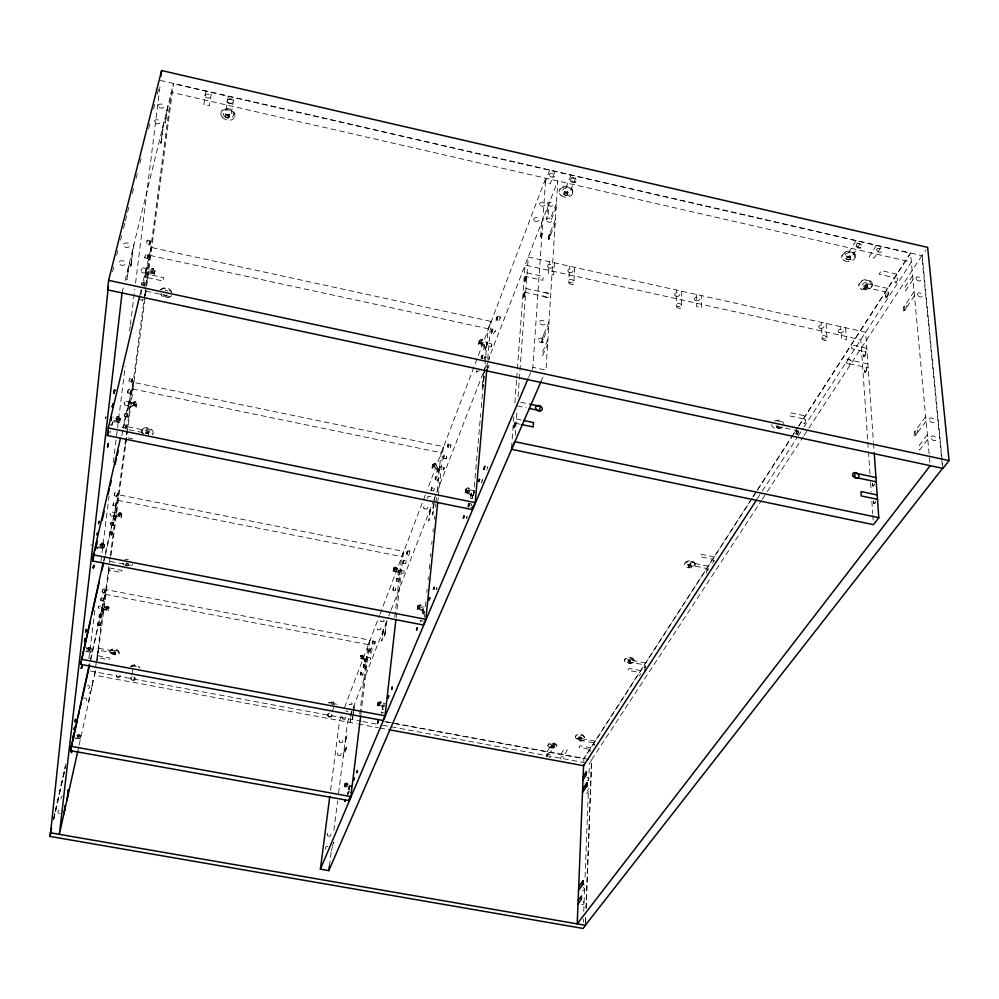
<?xml version="1.0" encoding="UTF-8"?>
<svg xmlns="http://www.w3.org/2000/svg" width="999" height="999" viewBox="0 0 999 999"><rect width="100%" height="100%" fill="white"/><g stroke="black" fill="none" stroke-linecap="round" stroke-linejoin="round"><path stroke-width="0.75" stroke-dasharray="5 3.75" d="M113.087 524.1L113.386 522.902L110.989 522.427L110.464 525.049L112.862 525.524L113.386 522.976L113.024 526.123L113.524 522.252L113.237 523.451M696.678 294.543L696.665 306.606L701.673 307.717L701.648 295.654M114.123 515.859L114.748 512.774L121.741 514.16L121.054 517.532L118.094 516.958A2.735 1.498 12.7 0 0 115.21 517.919L115.035 519.268L113.686 519.005L114.648 513.211C109.478 508.816 107.88 518.244 114.186 515.759C115.21 511.326 114.048 515.084 114.261 515.447M407.267 552.996C404.72 558.491 409.078 544.28 406.93 553.409C412.537 543.693 408.141 562.899 407.48 551.972M115.409 506.043C115.634 509.79 117.395 496.815 115.36 505.993L112.974 505.569L113.486 502.909L115.946 503.384L115.434 506.031L115.772 504.507M409.34 554.195L409.84 551.573M406.93 553.596L407.48 551.098M681.73 291.209L681.618 307.143L676.598 306.031L676.735 290.097M116.708 496.066C116.221 500.374 118.931 488.261 116.883 494.93C115.11 499.587 112.125 490.247 117.245 493.381C116.983 494.63 116.521 497.427 117.083 494.53M126.086 425.824L125.599 428.084L122.989 427.547L123.539 424.725L126.149 425.262L125.974 426.498M123.551 424.725L123.002 427.56M127.298 415.946C127.472 417.907 123.389 416.67 124.625 414.997M127.298 415.934C129.108 413.711 125.2 412.25 124.825 414.66M395.379 590.484C391.071 592.307 393.406 584.515 395.854 588.324C395.604 591.321 394.83 590.172 395.804 587.999M125.824 427.222L125.587 427.984L125.762 426.823M126.873 433.154L126.448 434.84L126.636 433.129M127.16 416.521L127.41 414.51M127.435 393.057C129.645 382.267 133.004 399.45 127.61 391.758M127.997 390.159L127.81 391.446M393.044 590.097L393.544 586.9L392.919 590.734L393.618 588.236M132.168 378.846C130.057 387.662 134.078 377.797 132.205 378.434C133.629 385.989 123.414 376.735 132.155 379.37M129.533 378.221L128.971 381.156M130.607 390.771L130.469 391.995M131.88 380.844L131.656 381.705L132.093 379.72M127.06 416.783L127.173 415.871M128.796 404.22L129.121 402.41L128.571 405.307L129.233 401.948L136.851 403.521L136.726 404.408L133.504 403.746A2.985 1.798 13.9 0 0 130.345 404.932L129.508 409.278L128.047 408.978L129.121 402.41C121.004 397.152 124.238 410.651 128.908 403.908M524.912 292.932L524.825 291.82L523.976 293.906M526.061 277.297L525.973 276.199L525.499 277.148M523.476 296.953L523.513 296.253M524.637 281.318L524.675 280.632M695.104 565.134A5.37 3.084 1.7 0 0 687.462 561.938A5.37 3.084 1.7 0 0 686.675 567.245A5.37 3.084 1.7 0 0 695.104 565.134C695.441 559.69 684.952 559.165 684.39 564.423M369.942 649.5L369.555 651.423M515.309 423.601L515.347 422.814M691.021 566.595A1.349 0.774 1.7 0 0 689.11 565.809A1.349 0.774 1.7 0 0 688.923 567.132A1.349 0.774 1.7 0 0 691.021 566.595L691.083 564.872A1.349 0.774 1.7 0 0 689.173 564.073A1.349 0.774 1.7 0 0 688.985 565.397A1.349 0.774 1.7 0 0 691.083 564.872M513.861 426.748L514.248 427.597M688.348 566.421L688.411 564.697M585.439 922.189L585.614 917.557M585.963 908.278L591.533 759.914L761.388 500.611M585.614 923.775L585.901 916.046M586.188 908.316L591.745 759.952L589.41 763.523L588.748 780.644M361.051 672.727L360.577 674.75L361.026 672.377L363.149 672.777L362.737 675.112L363.149 672.777M583.329 922.239L583.453 919.13M583.753 911.35L584.765 884.889M585.064 877.11L588.448 788.423M142.295 300.137L139.448 299.538M583.741 761.575L583.866 758.491L752.259 497.902M147.79 257.53L148.351 255.195L147.59 259.265L148.789 254.595L148.314 255.257L145.417 254.57L144.818 257.817L147.74 258.454L148.014 256.268M141.334 284.777C140.672 281.256 146.316 282.817 144.306 285.652M149.912 241.97C151.361 238.574 148.651 248.776 146.741 242.582C145.754 238.549 151.623 240.784 150.1 241.933C152.06 234.103 148.851 252.248 149.912 241.783M147.29 240.122L146.703 243.306M350.537 792.594C347.877 789.21 347.914 795.941 348.351 793.081M712.762 563.224L713.885 559.964L714.173 561.925M486.988 469.418L487.025 470.079M144.443 284.166L144.668 283.329L144.543 284.465M145.879 272.615C138.312 275.125 140.397 263.973 146.503 269.405L145.267 276.985L146.865 277.322L147.802 272.527A3.297 2.173 15.7 0 1 151.299 271.054L154.833 271.815L154.982 270.741L146.616 268.931L145.891 272.615L146.241 271.179M574.7 267.332L573.851 283.241L568.743 282.105L569.617 266.196M634.228 661.088A4.908 2.61 3.5 0 0 627.11 658.304A4.908 2.61 3.5 0 0 626.635 662.799A4.908 2.61 3.5 0 0 634.228 661.088C634.44 656.306 624.924 655.681 624.425 660.389M630.456 662.474C632.055 658.054 625.212 660.976 628.846 662.986C631.942 663.486 629.22 660.401 628.009 662.3M469.393 503.284L469.068 505.581M554.383 262.799L553.633 274.825L548.526 273.689L549.288 261.663M447.902 447.14C449.001 441.146 446.528 449.238 450.537 447.502C452.784 441.795 445.554 446.84 448.164 446.353M102.273 607.817L102.447 606.705L101.573 611.85L102.81 612.087L103.521 608.441A2.522 1.286 11.9 0 1 106.169 607.629L108.903 608.154L108.991 607.517L98.926 606.056L98.164 608.029L101.96 609.14L102.16 607.867M547.489 207.48L546.69 219.63L548.201 215.772L549 203.609M528.633 377.335L532.879 367.295L545.729 178.197L427.135 490.197M541.558 222.765L540.459 238.786L541.933 235.002M584.365 737.674C584.452 733.391 575.849 732.704 575.324 736.975M435.914 477.372C433.429 478.359 438.486 482.779 438.349 478.484C437.475 473.351 434.465 480.631 435.626 479.045M580.869 738.985C582.429 734.877 575.973 737.574 579.408 739.41C582.23 739.872 579.695 737.162 578.596 738.81M431.855 488.161C432.092 486.9 430.656 493.156 431.568 488.136C439.585 487.087 429.108 495.079 431.743 487.699M515.197 435.452L517.132 409.066M518.044 396.653L528.259 256.968L865.658 332.242L873.438 441.958M511.55 447.739L513.848 416.783M514.885 402.847L516.608 379.62M516.72 378.072L517.295 370.329M517.407 368.793L525.112 265.06L860.801 339.722L867.731 440.746M114.66 513.249L114.261 514.922M556.805 746.253C556.868 742.057 548.351 741.308 547.852 745.554M551.086 747.377C550.124 743.131 556.068 746.715 552.472 748.026C549.637 748.039 552.435 745.791 553.321 747.552M487.4 371.216L488.024 363.911M488.623 368.094L488.873 365.172M489.373 359.328L489.622 356.406M483.591 371.94L482.23 387.312L483.429 384.253M473.514 495.666L480.706 413.761M481.243 407.58L488.174 328.758L490.984 321.366L151.211 247.44L142.195 285.364M483.703 381.168L484.79 368.856M486.938 367.844L490.984 321.366M491.72 346.029L491.608 343.931L487.237 342.957L485.164 350.149L483.641 349.825L484.328 348.027A3.159 2.098 4.9 0 0 482.042 345.367L478.671 344.63L479.32 340.759L487.287 342.482L486.575 346.079L491.083 346.953L491.733 345.067M396.84 580.332L396.778 578.059L396.228 581.83L396.965 578.671L399.263 579.12L398.713 581.643L399.225 579.095M381.793 712.899L381.668 711.837L380.994 712.899M483.641 349.825L484.59 345.154A3.159 2.098 4.9 0 0 482.305 342.495L478.933 341.77M470.442 498.226L471.453 493.294A3.359 1.998 5.2 0 0 468.993 490.721L465.422 489.997L465.109 493.231L468.693 493.956A3.359 1.986 5.2 0 1 471.153 496.515L470.442 498.226L472.065 498.551L474.275 490.771L465.809 489.048L465.422 489.997M484.403 347.764L484.665 344.892M471.228 496.266L471.528 493.031M485.164 350.149L487.287 342.482M472.065 498.551L474.275 490.771M486.875 344.992L486.963 344.031M473.838 493.494L473.938 492.42M480.981 343.069L481.068 342.108M467.569 491.595L467.669 490.521M481.905 340.647L481.993 339.697M468.519 489.31L468.618 488.224M572.827 192.395C573.438 184.515 559.253 183.866 559.115 191.771M478.671 344.63L479.32 340.759M465.109 493.231L465.809 489.048M567.494 194.068L567.682 192.158M372.977 641.808L372.989 640.596L372.127 644.055L372.964 641.208L375.174 641.658L374.737 644.018L372.502 643.643L372.964 641.208L372.877 642.407M564.073 193.918L564.248 192.008M363.948 665.334L363.586 666.982M347.802 794.292L348.339 792.407M437.912 500.586L438.224 497.502M438.386 495.966L443.394 446.615L133.416 382.355L122.889 427.747M100.3 623.089C94.568 620.891 99.263 629.495 100.225 623.726M99.151 614.585C100.35 625.561 103.159 606.83 98.664 616.97M103.272 599.924L102.922 601.398L103.746 597.727L103.047 600.786L100.787 600.362L100.999 599.075M347.802 794.28L348.264 792.207M348.301 792.894L348.451 792.207M434.228 503.296L432.33 514.61L433.841 499.95L436.288 493.681M434.378 501.823L434.827 497.427M424.238 617.257L424.55 614.148M425.349 606.393L425.824 601.735M426.773 592.432L427.097 589.323M428.047 580.007L428.371 576.91M429.158 569.143L429.632 564.485M430.432 556.73L430.744 553.621M431.705 544.318L432.018 541.208M432.967 531.905L433.291 528.796M434.24 519.48L434.553 516.383M435.514 507.067L435.826 503.971M435.989 502.41L436.463 497.752M437.1 491.545L441.071 452.747L443.394 446.615M432.417 465.234L432.729 464.398L440.01 465.896L438.186 472.627L436.788 472.34L437.649 468.106A2.872 1.736 6 0 0 435.489 465.871L432.417 465.234L432.117 467.982L435.202 468.618A2.885 1.736 6 0 1 437.362 470.854L436.788 472.34M444.093 468.219L443.993 469.13L444.168 468.344M102.385 589.435C102.897 601.086 107.18 581.331 101.898 591.833M100.087 623.788L99.825 625.511L100.025 624.25M429.957 509.952L428.808 520.991L430.919 507.467M437.425 470.629L437.712 467.882M422.852 612.1L423.164 609.04M438.186 472.627L440.01 465.896M423.676 613.998L423.988 610.938L422.515 610.651L422.202 613.711L423.676 613.998L424.725 611.513M439.622 468.231L439.722 467.32M111.726 534.727C113.386 526.148 104.883 537.912 111.925 533.853M101.161 616.208L101.573 614.373L100.762 617.994L101.224 615.908M110.989 522.502L110.489 525.037M103.047 600.736L103.097 600.374M97.477 654.382L97.378 655.094L97.59 653.696M100.812 600.324C99.713 597.814 104.42 596.853 103.334 599.6M104.321 591.72C103.297 596.84 106.269 586.013 104.433 590.659M113.499 502.984L112.987 505.556M114.785 492.982L114.273 495.566M98.189 651.198L97.802 653.408M434.215 466.583L434.315 465.659M419.43 608.091L419.543 607.067M434.99 464.572L435.077 463.661M420.217 606.218L420.329 605.194M515.322 423.326L515.122 424.925M99.813 625.449L99.962 624.587M100.986 617.057L101.149 615.646M113.024 524.45L112.862 525.524L113.162 524.325M422.202 613.711L422.789 612.312A3.047 1.636 6.1 0 0 420.479 610.177L417.22 609.552L417.869 605.706L424.288 606.955M432.117 467.982L432.729 464.398M417.22 609.552L417.869 605.706M524.65 280.869L524.725 280.07M523.501 296.503L523.576 295.679M525.998 277.859L526.073 277.048M524.85 293.506L524.925 292.695M513.836 427.023L513.923 426.123M102.223 607.554C101.486 612.012 102.785 604.37 102.235 607.979M103.322 599.175L103.534 598.314L103.059 600.411M104.246 591.458L104.495 590.372M115.884 503.871L115.834 504.158M117.195 493.893L117.145 494.168M404.333 571.291C394.006 566.508 403.496 576.698 404.12 572.127M111.988 532.991L112.375 531.818L111.501 535.689L112.15 532.43L111.726 534.09M105.682 418.181L105.769 417.345M128.559 405.182L129.121 402.41M147.815 257.667L147.74 258.454M149.7 243.207L149.625 244.018L149.937 242.757M394.78 616.907L401.623 556.593L403.584 551.411L118.594 494.767L104.87 555.119M396.066 618.094L403.584 551.411M144.805 295.442L144.867 294.955M145.667 291.77L145.692 291.134L145.454 291.933M393.494 568.543L393.756 567.844L400.462 569.168L398.863 575.149L397.577 574.887L398.364 571.016A2.647 1.461 6.7 0 0 396.328 569.105L393.494 568.543L393.181 571.178L396.016 571.728A2.647 1.461 6.7 0 1 398.064 573.638L397.577 574.887M386.213 622.514L384.615 636.338C385.139 638.848 386.501 625.636 384.54 636.463L387.013 620.466M379.57 704.57L379.682 703.596M395.741 568.219L395.841 567.345M380.232 703.009L380.344 702.035M382.217 709.402L383.054 705.344A2.772 1.361 6.6 0 0 380.881 703.546L377.897 702.984L377.56 705.881L380.544 706.443A2.785 1.361 6.6 0 1 382.717 708.241L382.217 709.402L383.579 709.652M398.102 573.451L398.414 570.829M382.767 708.066L383.092 705.169M398.863 575.149L400.462 569.168M482.33 356.718C482.629 354.195 481.793 359.902 482.18 357.53M128.471 266.758L126.935 279.77L129.57 262.262M110.202 424.812L111.913 425.149L112.125 423.301M347.427 794.105L348.426 791.558L348.251 793.206M383.067 630.631L381.843 641.046L383.853 628.621M393.181 571.178L393.756 567.844M377.56 705.881L378.171 702.334L385.227 703.646M395.104 569.905L395.204 569.03M467.033 516.795L466.733 518.406M132.855 248.901L130.794 266.109L133.941 244.48M476.298 370.779L476.623 372.327L477.135 370.916L476.86 371.541L479.495 372.14L479.508 371.253M481.081 358.591L482.505 355.082L482.255 357.118M77.422 736.625C76.711 733.428 81.668 734.29 80.032 737.1A1.336 1.174 2.2 0 1 77.847 737.737A1.336 1.174 2.2 0 1 78.297 735.751A1.336 1.174 2.2 0 1 80.032 737.1M88.087 649.6C87.225 645.978 92.82 647.015 90.921 650.137A1.449 1.236 4.9 0 1 88.561 650.774A1.449 1.236 4.9 0 1 89.036 648.688A1.449 1.236 4.9 0 1 90.921 650.137M100.837 545.529C99.8 541.408 106.169 542.569 103.946 546.141A1.586 1.311 7 0 1 101.361 546.79A1.586 1.311 7 0 1 101.873 544.58A1.586 1.311 7 0 1 103.946 546.141M116.309 419.28C114.997 414.46 122.402 415.884 119.743 419.992A1.748 1.386 8.9 0 1 116.895 420.629A1.748 1.386 8.9 0 1 117.445 418.294A1.748 1.386 8.9 0 1 119.743 419.992M360.839 714.497L369.88 640.159L106.081 589.622L90.41 659.615M74.925 738.686A2.647 1.186 11 0 1 77.048 738.598L79.995 738.523L75.912 737.786M86.239 651.673A2.885 1.399 11.7 0 1 87.675 651.748L90.797 652.335L90.884 651.635L86.451 650.811M359.702 714.098L368.194 644.58L369.88 640.159M370.317 659.165L370.292 657.679L366.92 657.017L365.559 661.975L364.36 661.75L365.085 658.166A2.448 1.249 7 0 0 363.161 656.518L360.527 656.018L366.97 656.605L366.471 659.402L369.855 660.027L370.542 658.591M370.354 659.34L370.454 658.503M88.874 658.678L95.217 607.654M100.974 561.288L109.053 496.353M113.274 462.35L125.187 366.496M129.608 330.944L130.195 326.311M130.382 324.762L134.803 289.198M135.564 283.017L160.364 83.604M76.523 735.039L80.594 735.764L77.66 735.838A2.647 1.186 11.1 0 0 76.036 735.801M97.39 548.389A3.159 1.686 12.6 0 1 100.387 547.902L103.809 548.576L104.608 544.667L99.226 543.618M85.639 647.627L91.533 648.726L91.446 649.437L88.324 648.851A2.885 1.399 11.7 0 0 86.276 648.888M113.661 421.94A3.509 2.06 14 0 1 115.809 421.94L119.58 422.714L120.467 418.444L113.024 416.933M103.809 548.576L104.608 544.667M119.58 422.714L120.467 418.444M351.373 712.212L350.125 722.14L351.86 711.9M352.972 714.048L352.435 718.431L353.658 712.299M353.159 712.574L354.071 705.257M353.833 710.838L354.745 703.496M361.988 657.367L362.088 656.53M346.116 785.551L346.228 784.627M362.537 655.931L362.637 655.094M346.665 784.227L346.79 783.303M348.651 789.772L349.413 786.051A2.56 1.149 6.9 0 0 347.365 784.49L344.605 784.003L344.268 786.737L347.028 787.237A2.56 1.149 6.9 0 1 349.063 788.785L348.651 789.772L349.9 789.997M364.81 660.514L365.122 658.016M349.101 788.636L349.45 785.901M365.559 661.975L366.97 656.605M124.226 403.271L124.313 402.56M329.395 865.983L331.543 848.963M333.878 830.381L337.587 800.973M338.574 793.231L347.552 722.04L352.635 708.953M364.36 661.75L364.772 660.676A2.448 1.249 7 0 0 362.849 659.028L360.214 658.528L360.764 655.419M344.268 786.737L344.842 783.441L350.05 784.39M448.389 445.279C448.064 439.048 446.228 454.62 448.588 444.505M431.818 488.499L431.83 486.913L430.794 490.796M436.051 477.235L435.789 478.321M88.624 702.072L90.347 691.108L89.336 698.863M163.212 125.25L160.926 142.907L164.186 121.291M91.458 689.273L92.895 680.456L92.158 686.088M101.573 611.85L102.535 606.281M114.348 514.847L114.323 515.172M167.083 109.503L165.322 122.952L168.044 105.594M113.686 519.005L114.748 512.774M129.233 401.948L128.671 406.243L130.132 406.543L130.345 404.932M145.267 276.985L146.616 268.931M102.81 612.087L102.959 610.951A2.522 1.286 11.9 0 1 105.619 610.139L108.354 610.664L108.991 607.517M103.521 608.441L103.372 609.59L102.135 609.353M129.508 409.278L129.72 407.679A2.997 1.786 13.9 0 1 132.879 406.493L136.101 407.155L136.851 403.521M121.641 514.91L118.681 514.323A2.735 1.511 12.7 0 0 115.797 515.297L115.622 516.645L114.286 516.383M330.582 790.221L339.573 720.566L341.783 714.735M110.027 557.704L94.568 675.212L356.693 723.726M110.24 556.156L126.723 430.906M126.923 429.37L145.654 287.113M145.866 285.564L171.304 92.295L911.338 262.063L804.07 426.898M146.865 277.322L147.864 272.252M90.859 659.602L106.081 589.622M105.444 554.994L118.594 494.767M123.464 428.196L133.416 382.355M142.982 285.689L150.162 255.419L151.211 247.44M97.153 660.401L109.665 565.884M111.051 555.257L145.255 296.828M145.404 295.504L146.478 287.55M146.641 286.226L173.476 83.441L124.263 283.878M105.981 608.241C105.207 605.007 110.202 605.956 108.466 608.728A1.261 1.074 6.5 0 1 106.394 609.278A1.261 1.074 6.5 0 1 106.806 607.467A1.261 1.074 6.5 0 1 108.466 608.728M118.481 514.885C117.582 511.276 123.164 512.3 121.179 515.422A1.374 1.124 8.2 0 1 118.943 515.971A1.374 1.124 8.2 0 1 119.368 514.073A1.374 1.124 8.2 0 1 121.179 515.422M133.317 404.22C132.205 400.062 138.561 401.336 136.239 404.832A1.498 1.174 9.6 0 1 133.816 405.369A1.498 1.174 9.6 0 1 134.278 403.384A1.498 1.174 9.6 0 1 136.239 404.832M151.111 271.403C149.738 266.508 157.105 268.069 154.321 272.103A1.648 1.224 11 0 1 151.673 272.602A1.648 1.224 11 0 1 152.16 270.542A1.648 1.224 11 0 1 154.321 272.103M108.354 610.664L108.429 610.027L101.973 608.791M121.054 517.532L121.741 514.16M136.101 407.155L136.226 406.256L128.596 404.695M147.128 275.387A3.297 2.173 15.7 0 1 150.624 273.913L154.171 274.675L154.321 273.601L145.941 271.79M366.533 659.315L366.933 657.042M360.989 673.251C361.451 668.393 359.228 677.584 360.739 674.4M361.139 672.677L360.939 673.563M639.485 675.786L640.621 673.651M645.616 667.17L645.441 668.169M142.245 299.862L142.27 300.936L142.957 299.538M130.145 393.019C130.12 399.001 132.28 382.829 130.032 393.444M127.123 416.221C126.973 420.829 128.971 409.665 127.385 414.797M125.649 427.535C125.662 432.267 127.185 420.816 126.136 425.249M145.592 292.257L145.804 290.509L145.33 292.47M126.461 434.278L126.611 433.429M104.445 591.121L104.633 590.022M147.527 431.768L147.477 432.317M205.869 91.134L203.821 104.545L209.403 105.819L211.488 92.432M110.315 431.006L109.94 433.029M513.911 426.398L514.035 425.424M515.259 423.951L514.972 425.649M497.377 317.682C495.217 313.798 498.538 326.985 500.299 317.307C495.541 313.062 496.853 323.863 497.427 316.433M487.724 468.231L487.787 466.758L487.187 468.169M524.712 280.307L524.837 279.42M525.886 278.509L526.011 277.61M523.563 295.929L523.676 295.03M524.737 294.156L524.862 293.256M149.575 243.644L149.763 242.832M144.018 286.201L144.206 285.377M144.78 295.292L144.967 294.368M145.492 292.844L145.679 291.933M466.296 518.269L467.033 516.258M482.367 480.931L482.367 479.458L482.067 480.069M125.537 427.959L125.699 427.185M100.824 617.419L100.961 616.745M131.806 674.762L132.58 670.142M228.334 96.316L225.324 114.398L230.869 115.672L233.941 97.602M436.251 589.585L436.838 587.599L436.713 589.447M105.582 418.244L106.081 416.421M99.9 624.875C99.563 629.095 101.523 619.805 100.15 623.676M98.002 652.335L98.289 650.486L98.052 651.473M227.76 115.285L227.947 114.236M396.865 579.845C397.115 576.848 395.629 584.39 396.928 578.646M91.171 544.455L91.184 545.566M369.83 650.361C370.242 644.567 368.007 656.193 369.892 650.361M373.027 641.932L372.639 643.706M352.597 716.907L352.41 719.243L353.084 717.032M363.998 665.471L363.823 666.408M149.675 243.057L149.838 242.407M144.118 285.639L144.281 284.965M144.905 294.555L145.205 292.944M145.379 293.481L145.567 292.657M130.12 392.944L130.27 392.307M115.434 505.556L115.622 504.532M113.299 523.651L112.974 524.562M104.158 591.92L104.433 590.496M97.527 653.933L97.677 653.259M141.521 284.653L141.796 282.705M147.952 256.855L148.339 255.195L148.114 256.056M144.343 284.403L144.231 286.001M145.267 294.255L145.417 293.456M130.22 392.382L130.444 391.258M101.086 599.175L101.286 597.889M103.134 599.962L103.322 599M99.9 624.725L100.162 624.013M97.64 653.371L97.877 652.172M96.928 660.252L97.215 658.403L96.828 660.726M146.141 270.841L146.478 269.418M435.789 478.796C436.401 471.316 433.616 484.777 435.714 478.683M109.465 533.166L109.765 532.03M109.54 533.366L109.266 534.552M482.405 356.98L482.13 358.179M484.428 358.254L485.052 356.443L484.515 359.378M492.257 331.556C492.47 321.591 489.61 342.345 492.345 329.895C491.158 341.521 498.026 324.088 494.38 333.566M471.391 505.906L471.79 504.42M481.843 480.856L481.68 482.754L482.055 482.155M524.812 279.658L524.975 278.733M525.749 279.196L525.911 278.259M523.663 295.279L523.826 294.343M524.6 294.855L524.762 293.918M144.743 285.914L144.93 282.567L144.443 284.178M145.205 293.082L145.355 292.183M145.255 294.131L144.955 295.679M514.023 425.699L514.185 424.7M148.027 256.456L148.314 255.257M102.148 608.441L102.26 607.404M593.955 745.479L594.405 743.93M97.865 652.297L97.989 651.623M97.677 653.958L97.802 653.284M115.709 504.245L115.921 503.396M111.788 534.465L112.125 532.442M78.796 735.901L79.008 734.977M78.621 737.324L78.834 736.4M107.13 608.903L107.318 608.066M107.33 607.367L107.517 606.53M79.92 739.11L80.594 735.764M77.772 751.136L78.771 746.603M79.108 745.092L96.129 668.131M145.13 294.742L144.83 296.204M98.227 607.604L98.414 606.768M89.398 650.349L89.61 649.375M89.598 648.663L89.823 647.702M119.98 513.786L120.167 512.912M119.73 515.596L119.93 514.722M90.797 652.335L91.533 648.726M53.734 817.644L54.745 813.111M55.082 811.588L66.296 761.675M53.634 819.205L65.509 766.245M53.709 819.667L65.659 766.37M115.035 519.268L115.797 515.297M150 241.558L150.237 240.722M102.522 544.318L102.76 543.294M134.965 402.834L135.165 401.923M102.273 546.341L102.51 545.317M134.678 404.982L134.877 404.071M110.09 514.148L110.29 513.274M103.496 561.151L104.533 556.63M104.058 561.063L105.095 556.505M97.078 548.988L97.552 546.94M97.964 651.86L98.102 651.148M97.577 654.432L97.715 653.733M121.716 435.739L123.114 429.707M118.207 417.694L118.456 416.608M152.959 269.618L153.184 268.669M117.907 420.179L118.157 419.105M152.61 272.228L152.835 271.266M124.163 403.371L124.376 402.46M154.171 274.675L154.982 270.741M111.913 425.149L112.675 421.928M372.814 642.732L372.615 643.468M140.822 294.767L142.62 287.2M105.594 418.306L105.857 417.22M140.035 294.468L141.833 286.875M126.786 433.441L126.598 434.14M431.68 489.21L430.844 490.884M497.29 318.119C494.03 326.636 498.576 308.192 497.252 318.781M122.053 292.919L123.901 285.377M119.143 653.284C119.83 648.925 110.964 646.952 109.878 651.336M483.279 385.389L482.217 388.087L483.291 382.317M468.656 506.493C470.829 499.063 464.885 508.628 471.378 507.38M115.272 654.133C117.457 649.65 110.19 652.809 114.036 654.47C116.683 654.882 113.923 652.16 112.962 653.646M524.962 278.983L525.149 278.059M468.918 506.193L469.143 503.558L471.978 504.133M525.586 279.87L525.761 278.946M523.801 294.593L524.363 292.507M524.612 294.605L524.238 296.166M112.562 271.84L114.073 265.809M116.733 255.269L117.87 250.749M120.529 240.197L121.666 235.677M123.564 228.147L125.075 222.115M125.462 220.617L128.871 207.055M132.293 193.494L133.804 187.475M136.089 178.434L137.6 172.402M139.872 163.361L141.396 157.343M148.601 128.709L150.125 122.69M153.534 109.128L155.057 103.109M157.33 94.068L158.853 88.037M125.986 564.435L126.411 562.787M514.173 424.975L514.36 424.001M514.997 425.374L514.61 426.985M153.034 433.354C154.121 427.747 143.169 425.062 141.908 430.844M234.753 116.471C236.651 108.716 222.415 104.858 220.941 113.049M229.096 117.07L229.583 115.185M148.426 434.165L148.863 432.417M225.637 116.221L226.124 114.336M145.642 433.529L146.079 431.793M360.701 674.824L360.801 674.15M363.624 667.207L363.723 666.533M369.692 650.973L369.593 651.648M396.64 580.794L396.715 580.506M360.914 656.455C360.864 660.052 365.584 656.206 362.949 654.732C358.316 655.806 363.074 655.419 363.161 657.442M439.647 468.643L439.935 466.371L439.373 469.18L443.494 469.955L444.23 467.569L439.96 466.358L439.385 469.193L432.442 467.145M431.593 489.56L431.281 490.372M589.922 751.585L590.671 750.436M594.168 745.029L594.417 744.255M381.368 713.174L381.63 712.524L384.066 712.974M492.057 331.905C490.921 335.789 491.708 325.262 495.129 330.507M525.124 278.296L525.324 277.435M525.399 280.494L525.599 279.633M524.45 295.292L523.876 297.078M707.005 570.841L708.179 569.405M468.756 506.73L468.868 505.844M514.348 424.275L514.56 423.364M514.822 426.086L514.41 427.51M98.102 622.727L97.615 625.087M553.446 745.991L551.211 745.816M580.981 737.412L578.708 737.237M497.09 318.881L496.715 319.605M525.312 277.672L525.511 276.898M525.212 281.031L525.412 280.257M630.544 660.826L629.258 661.388L628.096 660.651M420.954 620.766L420.492 621.428L420.167 620.541M468.494 503.359L467.819 506.993M468.593 507.167L468.768 506.206M332.068 711.937L333.691 707.554M514.535 423.638L514.935 422.477M479.57 341.958C479.295 337.063 486.038 339.91 482.48 343.219A1.586 1.186 21.2 0 1 479.87 343.206A1.586 1.186 21.2 0 1 480.731 341.346A1.586 1.186 21.2 0 1 482.48 343.219M432.942 465.546C432.754 461.401 438.648 463.723 435.589 466.695A1.436 1.136 21.1 0 1 433.191 466.733A1.436 1.136 21.1 0 1 434.016 464.947A1.436 1.136 21.1 0 1 435.589 466.695M393.931 568.943C393.831 565.259 398.976 567.444 396.366 569.992A1.324 1.086 20.9 0 1 394.155 570.054A1.324 1.086 20.9 0 1 394.942 568.344A1.324 1.086 20.9 0 1 396.366 569.992M360.214 658.528L366.67 659.115M344.555 707.442L379.47 615.584M380.032 614.123L426.573 491.658M549.662 170.242L544.93 182.68L550.224 183.891L555.007 171.466M486.763 344.917L487.075 344.118M439.548 468.106L439.81 467.445M353.196 707.492L388.236 617.307M388.811 615.859L390.497 611.5M391.071 610.039L433.454 500.949M436.85 492.22L557.792 180.956L545.991 370.117L532.879 367.295M124.463 416.258L124.987 413.399M491.533 345.941L491.845 345.142M345.254 740.247L347.315 734.989L344.855 743.443M556.381 203.559L551.535 215.896L551.286 219.855L556.143 207.53M571.003 175.15L564.36 191.933L569.63 193.144L576.323 176.373M565.771 192.57L566.158 191.596M343.631 753.059C346.715 743.905 347.365 744.305 345.691 750.324C346.253 740.771 347.14 749.5 343.231 756.28M555.382 219.555L548.963 235.727L548.701 239.748L555.132 223.589M130.644 666.808C132.293 663.361 138.449 664.735 139.748 667.894M466.071 490.397C465.959 485.489 472.727 488.449 469.155 491.72A1.686 1.336 22.6 0 1 466.383 491.783A1.686 1.336 22.6 0 1 467.307 489.672A1.686 1.336 22.6 0 1 469.155 491.72M377.897 702.984L378.171 702.334M418.094 606.98C418.032 602.859 423.951 605.232 420.891 608.191A1.523 1.261 22.7 0 1 418.344 608.291A1.523 1.261 22.7 0 1 419.23 606.281A1.523 1.261 22.7 0 1 420.891 608.191M378.359 703.533C378.384 699.874 383.504 702.097 380.906 704.645A1.386 1.199 22.8 0 1 378.571 704.757A1.386 1.199 22.8 0 1 379.408 702.846A1.386 1.199 22.8 0 1 380.906 704.645M344.992 784.577C345.055 781.393 349.65 783.253 347.352 785.601A1.286 1.149 22.9 0 1 345.192 785.738A1.286 1.149 22.9 0 1 345.979 783.928A1.286 1.149 22.9 0 1 347.352 785.601M422.515 610.651L423.101 609.253A3.034 1.636 6.1 0 0 420.804 607.117L417.545 606.493M549 321.865L542.37 337.625L542.082 342.008L548.726 326.273M473.726 493.344L474.05 492.582M384.79 704.682L383.916 706.768L382.555 706.505M332.28 846.016L333.828 842.369L331.331 850.673M547.889 339.598L542.819 351.498L542.532 355.956L547.614 344.068M115.609 652.697L113.349 652.072M541.021 381.556L544.742 372.977M525.224 280.781L524.75 281.718L524.662 281.069M446.703 456.006L446.078 458.828L446.703 456.006L444.155 455.469L443.531 458.304L444.105 455.469M438.386 477.597L437.762 480.369M369.867 649.213C370.941 661.987 374.138 639.547 369.455 651.585M524.075 296.441L523.601 297.365L523.501 296.703M372.914 641.258L372.502 643.643M375.149 641.62L374.687 644.068M360.676 674.587L361.026 672.377M514.735 423.126L515.284 422.739M514.435 427.235L514.06 428.072L513.848 427.26M439.448 469.143L440.01 466.471M145.417 254.57L144.818 257.817M400.362 569.63L399.937 572.177M547.102 751.86L551.273 744.942L554.72 745.591L550.524 752.497M855.956 240.722L846.453 256.443L851.498 257.605L861.051 241.883M848.401 257.193L848.963 256.281M560.801 754.395L563.936 749.35L567.37 749.987L564.223 755.032M876.323 245.404L869.155 256.943L874.2 258.092L881.393 246.566M865.346 285.639L865.908 284.752M487.2 342.982L486.525 345.991M482.33 355.856C481.019 361.238 481.343 353.271 485.052 356.443M753.109 496.59L797.951 427.185M798.8 425.874L910.501 253.022L930.219 465.659M752.272 498.114L583.866 758.678L392.145 723.089M753.109 496.815L756.505 491.57M757.342 490.259L792.894 435.264M793.73 433.966L797.964 427.41M798.813 426.098L910.526 253.271L173.426 83.679M757.242 498.851L761.5 492.307M762.349 490.996L797.264 437.362M798.114 436.051L803.221 428.209M762.249 499.3L766.508 492.794M767.369 491.483L803.221 436.763M804.07 435.452L921.852 255.644L942.606 468.306M942.956 468.381L922.177 255.707L926.073 249.762M912.599 275.624L905.106 287.013L905.456 290.984L912.961 279.608M914.073 291.621L904.132 306.543L904.482 310.564L914.447 295.654M328.534 702.846L333.391 701.872L337 704.445M450.974 444.93L450.337 447.777M925.673 416.683L915.084 431.044L915.471 435.489L926.098 421.166M435.839 477.085L435.264 479.857M927.347 434.69L919.23 445.517L919.629 450.037L927.771 439.223M434.328 488.124L433.766 490.884M403.908 560.427L403.384 563.011L405.756 563.498L406.181 562.112L406.281 560.914L403.908 560.427L403.072 563.573L403.833 559.777L403.421 563.036M469.08 503.546L468.419 506.78M406.281 560.914L405.756 563.498M398.751 581.668L396.441 581.218M160.34 289.972C163.386 286.026 170.617 288.024 172.078 292.52M363.948 664.747C364.548 676.648 368.419 656.281 363.499 667.132M372.078 649.575L371.628 651.997M420.741 620.716L423.376 621.228M366.109 665.197L365.634 667.544M362.699 675.149L360.577 674.75M444.031 454.77L443.381 459.003L444.318 454.77M500.237 317.045L499.525 320.229M774.287 421.016C777.372 419.505 782.479 419.867 783.803 423.551M492.307 329.82L491.558 332.879M124.838 559.502L128.309 559.452M78.209 736.775L79.246 736.962M345.666 785.002L346.678 785.177M344.493 786.188L350.237 787.262M386.438 721.827L588.686 759.377M384.478 721.665L390.609 722.801M90.235 671.003L361.263 721.241M362.787 721.515L376.573 724.075M382.692 725.212L586.338 762.961M358.229 724.013L378.159 727.709M379.695 727.984L387.362 729.407M98.751 648.276L114.623 651.248L114.348 653.121L98.501 650.162M595.167 741.183L580.407 738.423L579.37 740.084L594.093 742.844M89.148 648.076L90.285 648.289M379.745 702.422L380.831 702.622M88.936 649.762L90.072 649.974M379.083 703.983L380.169 704.183M377.834 705.232L384.89 706.555M97.765 655.756L109.353 657.916L109.091 659.765L97.515 657.604M590.909 747.764L580.132 745.754L579.095 747.389L589.86 749.4M331.206 703.958L334.777 704.632M106.93 606.855L107.929 607.042M362.113 655.419L363.062 655.594M106.731 608.391L107.717 608.578M361.563 656.855L362.512 657.042M364.672 659.24L365.859 659.465M105.457 594.343L368.194 644.58M98.514 546.678L103.908 547.727M417.545 608.766L425.249 610.264M645.716 662.974L629.857 659.902L628.633 661.837L644.467 664.897M110.24 561.413L127.36 564.722M109.378 567.956L121.903 570.379L121.591 572.539L109.091 570.117M640.771 670.641L629.183 668.393L627.971 670.304L639.535 672.539M102.023 543.681L103.272 543.931M419.68 605.594L420.866 605.819M104.508 545.504L101.086 544.842A3.159 1.686 12.7 0 0 98.551 545.017M101.773 545.716L103.022 545.953M418.893 607.467L420.079 607.704M395.279 567.669L396.316 567.882M119.53 513.249L120.617 513.461M119.293 515.047L120.367 515.259M394.63 569.368L395.666 569.567M114.148 515.409L121.154 516.783M393.444 570.466L400.162 571.79M397.877 572.277L399.163 572.527M117.857 500.312L401.623 556.593M128.009 437.874L133.566 439.011M714.248 556.955L701.485 554.358L700.012 556.693L712.737 559.278M708.266 566.196L691.046 562.724L689.56 565.072L706.78 568.493M117.645 417.008L119.018 417.295M467.919 488.636L469.23 488.898M120.342 419.48L116.571 418.706A3.496 2.073 14 0 0 113.749 418.968M117.345 419.505L118.719 419.78M466.97 490.921L468.269 491.196M113.749 420.454L119.718 421.678M465.509 492.282L473.988 494.006M470.729 494.992L472.352 495.329M128.047 426.773L147.115 430.656L146.716 433.366L127.685 429.495M132.555 388.948L441.071 452.747M443.531 458.304L446.078 458.828M134.478 402.26L135.652 402.497M434.465 463.998L435.589 464.235M134.191 404.408L135.365 404.645M433.703 466.009L434.827 466.233M437.075 469.605L438.474 469.892M516.083 423.376L520.354 424.275M551.898 745.816L552.759 745.991M520.654 402.21L528.121 403.796M517.357 405.906L526.323 407.804M516.408 418.981L522.09 420.179M579.408 737.237L580.282 737.412M114.048 652.21L114.972 652.409M145.941 274.126L147.54 274.475M483.903 346.953L485.427 347.29M147.765 277.71L163.361 281.069L163.848 277.685L148.214 274.313M803.483 418.868L789.335 415.821L791.183 412.899L805.369 415.959M145.979 291.146L167.008 295.654M776.922 426.323L796.028 430.419M150.162 255.419L488.174 328.758M152.422 269.006L153.709 269.28M481.331 340.035L482.567 340.309M152.073 271.616L153.359 271.89M480.407 342.457L481.643 342.719M479.045 343.631L487.025 345.354M628.858 660.639L629.782 660.839M525.949 288.486L547.277 293.194L547.027 297.128L525.661 292.42M867.906 363.936L847.614 359.465L847.864 363.424L868.193 367.907M527.097 272.864L543.144 276.423L542.894 280.307L526.81 276.748M866.795 348.239L851.535 344.842L851.785 348.751L867.07 352.135M146.915 431.98L148.027 432.23M689.235 564.672L690.247 564.897M887.799 288.424L866.757 283.654L864.535 287.175L885.526 291.933M896.99 274.201L881.38 270.642L879.108 274.238L894.679 277.784M160.389 80.42L922.177 255.707M865.009 285.04L866.245 285.352M848.051 256.581L849.312 256.893M565.309 191.92L566.62 192.245M227.16 114.585L228.546 114.922M645.579 666.008L644.43 668.169A2.435 0.649 -79.2 0 1 644.967 665.771A2.435 0.649 -79.2 0 1 645.716 665.596M515.309 422.465L515.322 423.089M873.551 443.506L874.2 452.772M867.831 442.295L868.368 450.062M868.468 451.623L870.067 474.925M870.604 482.704L871.24 492.02M871.877 501.348L872.739 513.786M872.839 515.334L873.163 520.004M845.641 327.784L846.39 339.872L841.508 338.786L840.771 326.698M826.161 323.439L827.022 339.41L822.115 338.324L821.278 322.34M872.389 284.315C871.528 277.023 857.979 278.771 858.878 286.076M867.319 284.977L867.394 286.888M863.935 285.414L864.01 287.325M855.544 255.806C854.657 248.326 840.833 250.175 841.832 257.667M850.399 256.506L850.461 258.429M846.965 256.968L847.027 258.891M875.449 502.085A2.76 1.011 -76.5 0 1 873.888 503.546A2.76 1.011 -76.5 0 1 873.788 500.511M874.225 484.59A2.747 0.999 -76.3 0 1 872.676 486.076A2.747 0.999 -76.3 0 1 872.577 483.079M798.213 430.819A2.997 0.949 -76.4 0 1 797.776 434.253M795.978 434.278A2.997 0.949 -76.4 0 1 797.027 430.831M706.88 570.741A2.66 0.762 -78.2 0 1 708.428 569.33M706.643 573.214A2.66 0.762 -78.2 0 1 706.73 571.416M587 777.272A1.798 1.523 34.5 0 1 588.498 779.757A1.798 1.523 34.5 0 1 585.676 779.757M586.95 790.122A1.811 1.536 35.1 0 1 588.011 792.482A1.811 1.536 35.1 0 1 585.526 792.806M583.066 901.51A1.898 1.636 40.5 0 1 583.491 904.145A1.898 1.636 40.5 0 1 580.794 903.845M583.166 887.537A1.886 1.623 39.8 0 1 584.265 890.047A1.886 1.623 39.8 0 1 581.693 890.434M130.082 564.672A3.846 2.073 12 0 1 125.25 565.222M123.639 564.373A3.846 2.073 12 0 1 122.79 563.261M169.793 296.141A4.745 3.134 15 0 1 164.96 296.678A4.745 3.134 15 0 1 161.413 293.569M165.247 290.459A4.745 3.134 15 0 1 167.657 290.971M797.726 430.819A2.398 0.762 -76.4 0 1 798.039 432.242A2.398 0.762 -76.4 0 1 797.427 434.565M796.191 434.577A2.398 0.762 -76.4 0 1 797.514 430.831M781.755 427.26A4.558 2.835 -3.5 0 1 774.45 425.699M143.381 433.554A4.283 2.56 13.3 0 1 142.82 429.495A4.283 2.56 13.3 0 1 149.251 430.794A4.283 2.56 13.3 0 1 147.565 434.415M561.076 759.115A1.798 1.511 32.8 0 1 561.301 756.83A1.798 1.511 32.8 0 1 563.786 757.604A1.798 1.511 32.8 0 1 563.136 759.752M547.352 756.58A1.798 1.511 32.2 0 1 547.589 754.295A1.798 1.511 32.2 0 1 550.074 755.057A1.798 1.511 32.2 0 1 549.413 757.205M330.881 703.134A3.422 1.698 7.3 0 1 336.026 704.457M131.606 666.808A3.509 1.736 10.9 0 1 135.14 666.158A3.509 1.736 10.9 0 1 138.262 668.044M483.041 358.391A2.473 1.648 4.7 0 1 481.605 355.794A2.473 1.648 4.7 0 1 485.639 355.944A2.473 1.648 4.7 0 1 484.315 358.429M479.532 370.854A2.448 1.611 4.9 0 1 478.908 370.879M427.634 498.289A2.21 1.324 6 0 1 428.321 496.503A2.21 1.324 6 0 1 431.356 497.127A2.21 1.324 6 0 1 430.669 498.913M348.276 711.513A1.836 0.912 7 0 1 345.854 710.501M875.424 501.81A2.76 1.011 -76.5 0 1 873.988 503.346A2.76 1.011 -76.5 0 1 873.613 500.949M874.2 484.315A2.747 0.999 -76.3 0 1 872.776 485.876A2.747 0.999 -76.3 0 1 872.402 483.516M547.04 756.792A2.248 1.898 32.2 0 1 547.327 753.945A2.248 1.898 32.2 0 1 550.437 754.894A2.248 1.898 32.2 0 1 549.612 757.592M133.891 676.847A2.323 2.01 7 0 1 134.678 679.982A2.323 2.01 7 0 1 131.006 679.72A2.323 2.01 7 0 1 132.118 676.723M325.899 849.212A1.898 1.723 23.4 0 1 328.059 846.64M87.512 685.289A1.886 1.623 4.2 0 1 89.473 686.55A1.886 1.623 4.2 0 1 88.412 688.411A1.886 1.623 4.2 0 1 86.089 687.799M83.729 698.326A1.898 1.636 3.7 0 1 86.264 698.688A1.898 1.636 3.7 0 1 86.114 700.898A1.898 1.636 3.7 0 1 83.554 700.923M59.977 813.436A1.973 1.773 -1.3 0 1 57.88 811.787A1.973 1.773 -1.3 0 1 59.728 809.902M61.301 798.8A1.961 1.761 -0.6 0 1 61.176 797.052M61.463 796.665A1.961 1.761 -0.6 0 1 62.313 796.166M782.667 427.11A6.069 3.834 -1.8 0 1 775.561 428.484A6.069 3.834 -1.8 0 1 771.79 424.55M776.972 421.103A6.069 3.834 -1.8 0 1 783.416 423.289M778.034 425.836A1.523 0.962 -1.8 0 1 777.259 425.799A1.523 0.962 -1.7 0 0 776.623 427.347A1.523 0.962 -1.7 0 0 779.033 427.285A1.523 0.962 -1.7 0 0 778.396 425.836M171.691 295.579A6.344 4.171 17 0 1 166.109 297.415A6.344 4.171 17 0 1 160.277 293.943M160.876 289.785A6.344 4.171 17 0 1 166.508 288.948A6.344 4.171 17 0 1 171.541 292.282M166.833 294.73A1.586 1.036 17 0 1 165.672 296.029A1.586 1.036 17 0 1 163.886 294.568M130.807 666.645A4.67 2.31 12.6 0 1 134.902 665.771A4.67 2.31 12.6 0 1 139.273 667.844M143.194 433.616A5.719 3.409 15.1 0 1 143.531 428.958A5.719 3.409 15.1 0 1 151.086 430.045A5.719 3.409 15.1 0 1 152.035 434.877M145.717 433.329A1.424 0.849 15.1 0 1 147.677 433.179A1.424 0.849 15.1 0 1 148.177 434.54M329.046 703.009A4.558 2.273 9.1 0 1 336.201 704.02M132.667 564.135A5.132 2.76 13.8 0 1 130.919 565.746M127.26 565.784A5.132 2.76 13.8 0 1 124.813 564.885M123.839 564.223A5.132 2.76 13.8 0 1 123.127 563.486M128.696 563.623A1.286 0.687 13.8 0 1 126.523 563.161M112.313 422.789A3.509 2.06 14 0 1 113.312 422.053M84.952 652.122A2.885 1.399 11.7 0 1 85.365 651.885M473.476 494.105L474.225 491.308L473.476 494.105M125.1 444.905L125.974 440.834L125.1 444.905M550.099 234.016C548.301 246.241 546.753 236.601 550.099 234.016M541.52 341.471L541.695 342.719L543.106 339.385L543.356 335.502L541.52 341.471M130.694 266.458L132.118 259.365L130.694 266.458M542.182 233.242C540.397 245.167 539.01 235.752 542.182 233.242M363.074 666.97C364.36 668.581 363.923 660.414 363.074 666.97M146.528 282.38L147.502 277.71L146.528 282.38M160.839 143.207L162.188 136.513L160.839 143.207M432.28 514.248C432.879 518.543 434.602 502.497 432.28 514.248M108.029 574.425L108.791 570.791L108.029 574.425M109.078 566.133L109.078 566.133M141.221 269.493L141.109 270.354L141.271 269.443M864.635 356.106A2.635 0.899 -75 0 0 865.371 351.748A2.635 0.899 -75 0 0 863.473 354.62A2.635 0.899 -75 0 0 864.635 356.106M865.721 371.853A2.647 0.912 -75.2 0 0 866.47 367.457A2.647 0.912 -75.2 0 0 864.572 370.317A2.647 0.912 -75.2 0 0 865.721 371.853M804.932 423.014A2.423 0.774 -76.2 0 0 805.219 419.243A2.423 0.774 -76.2 0 0 803.683 422.527A2.423 0.774 -76.2 0 0 804.932 423.014M896.378 282.305A2.735 0.937 -74 0 0 897.127 277.834A2.735 0.937 -74 0 0 895.116 280.944A2.735 0.937 -74 0 0 896.378 282.305M887.224 296.94A3.372 1.149 -74.2 0 0 888.148 291.421A3.372 1.149 -74.2 0 0 885.688 295.217A3.372 1.149 -74.2 0 0 887.224 296.94M916.408 279.42A2.76 1.798 29.4 0 0 920.828 280.432A2.76 1.798 29.4 0 0 918.331 276.935A2.76 1.798 29.4 0 0 916.408 279.42M917.919 295.454A2.772 1.823 29.7 0 0 922.364 296.453A2.772 1.823 29.7 0 0 919.854 292.932A2.772 1.823 29.7 0 0 917.919 295.454M904.982 310.389A3.484 1.224 -74.1 0 0 905.943 304.683A3.484 1.224 -74.1 0 0 903.358 308.566A3.484 1.224 -74.1 0 0 904.982 310.389M931.443 438.911A2.96 2.048 32.5 0 0 936.15 439.922A2.96 2.048 32.5 0 0 933.466 436.001A2.96 2.048 32.5 0 0 931.443 438.911M929.732 420.866A2.935 2.01 32.1 0 0 934.415 421.878A2.935 2.01 32.1 0 0 931.755 418.007A2.935 2.01 32.1 0 0 929.732 420.866M916.408 434.74A3.621 1.374 -75.4 0 0 916.707 429.133A3.621 1.374 -75.4 0 0 914.16 433.978A3.621 1.374 -75.4 0 0 916.408 434.74M548.301 267.532A2.635 1.873 2.3 0 0 552.734 266.833A2.635 1.873 2.3 0 0 549.562 264.435A2.635 1.873 2.3 0 0 548.301 267.532M569.093 272.352A2.635 1.861 1.5 0 0 573.101 270.866A2.635 1.861 1.5 0 0 569.218 269.118A2.635 1.861 1.5 0 0 569.093 272.352M695.629 300.524A2.635 1.811 -2.7 0 0 699.775 299.088A2.635 1.811 -2.7 0 0 696.028 297.377A2.635 1.811 -2.7 0 0 695.629 300.524M675.774 296.104A2.635 1.823 -2.1 0 0 679.894 294.655A2.635 1.823 -2.1 0 0 676.123 292.944A2.635 1.823 -2.1 0 0 675.774 296.104M839.172 332.48A2.66 1.736 -6.5 0 0 843.443 331.094A2.66 1.736 -6.5 0 0 839.859 329.445A2.66 1.736 -6.5 0 0 839.172 332.48M819.754 328.159A2.647 1.748 -6.1 0 0 824 326.76A2.647 1.748 -6.1 0 0 820.391 325.1A2.647 1.748 -6.1 0 0 819.754 328.159M628.159 662.612A3.684 1.936 1.8 0 0 633.853 661.238A3.684 1.936 1.8 0 0 628.521 659.278A3.684 1.936 1.8 0 0 628.159 662.612M689.035 565.946A4.033 2.285 -0.1 0 0 695.354 564.26A4.033 2.285 -0.1 0 0 689.61 562A4.033 2.285 -0.1 0 0 689.035 565.946M887.174 296.466A2.697 0.912 -74.2 0 0 887.924 292.033A2.697 0.912 -74.2 0 0 885.951 295.08A2.697 0.912 -74.2 0 0 887.174 296.466M863.66 288.599A5.12 3.434 -8.1 0 0 871.915 285.851A5.12 3.434 -8.1 0 0 865.097 282.605A5.12 3.434 -8.1 0 0 863.66 288.599M110.889 652.784A3.559 1.773 11.3 0 0 116.858 653.096A3.559 1.773 11.3 0 0 112.899 650.149A3.559 1.773 11.3 0 0 110.889 652.784M578.958 740.759A3.409 1.661 3 0 0 584.153 739.597A3.409 1.661 3 0 0 579.158 737.886A3.409 1.661 3 0 0 578.958 740.759M550.324 746.703A3.372 1.636 3.5 0 0 555.981 746.278A3.372 1.636 3.5 0 0 551.947 744.043A3.372 1.636 3.5 0 0 550.324 746.703M342.62 718.643A1.811 1.573 20.7 0 0 345.666 718.481A1.811 1.573 20.7 0 0 343.743 716.158A1.811 1.573 20.7 0 0 342.62 718.643M328.434 716.008A1.811 1.573 19.8 0 0 331.493 715.858A1.811 1.573 19.8 0 0 329.57 713.536A1.811 1.573 19.8 0 0 328.434 716.008M117.07 677.11A1.861 1.611 6.2 0 0 120.105 676.261A1.861 1.611 6.2 0 0 117.645 674.387A1.861 1.611 6.2 0 0 117.07 677.11M131.706 679.819A1.861 1.598 7 0 0 134.728 678.97A1.861 1.598 7 0 0 132.268 677.097A1.861 1.598 7 0 0 131.706 679.819M205.394 96.99A2.897 1.973 13 0 0 210.302 97.215A2.897 1.973 13 0 0 207.38 94.068A2.897 1.973 13 0 0 205.394 96.99M227.922 102.173A2.885 1.961 13.5 0 0 232.817 102.385A2.885 1.961 13.5 0 0 229.882 99.251A2.885 1.961 13.5 0 0 227.922 102.173M224.113 115.921A5.345 3.996 17.1 0 0 233.117 116.159A5.345 3.996 17.1 0 0 227.585 109.853A5.345 3.996 17.1 0 0 224.113 115.921M550.074 176.149A2.785 1.898 21.3 0 0 554.607 176.299A2.785 1.898 21.3 0 0 551.473 173.177A2.785 1.898 21.3 0 0 550.074 176.149M571.465 181.056A2.772 1.886 21.8 0 0 575.973 181.206A2.772 1.886 21.8 0 0 572.839 178.084A2.772 1.886 21.8 0 0 571.465 181.056M564.697 194.793A5.157 3.834 1.2 0 0 572.539 191.708A5.157 3.834 1.2 0 0 564.934 188.162A5.157 3.834 1.2 0 0 564.697 194.793M877.085 250.849A2.735 1.786 28.4 0 0 881.48 251.848A2.735 1.786 28.4 0 0 879.045 248.414A2.735 1.786 28.4 0 0 877.085 250.849M856.68 246.154A2.735 1.798 28 0 0 861.101 247.165A2.735 1.798 28 0 0 858.678 243.731A2.735 1.798 28 0 0 856.68 246.154M846.29 259.128A5.195 3.559 -8.2 0 0 854.644 256.268A5.195 3.559 -8.2 0 0 847.676 252.897A5.195 3.559 -8.2 0 0 846.29 259.128M424.15 508.603A2.198 1.299 6.1 0 0 427.772 508.179A2.198 1.299 6.1 0 0 424.987 506.443A2.198 1.299 6.1 0 0 424.15 508.603M377.809 629.482A1.973 1.061 6.7 0 0 381.044 629.158A1.973 1.061 6.7 0 0 378.484 627.734A1.973 1.061 6.7 0 0 377.809 629.482M380.931 621.353A1.998 1.074 6.7 0 0 384.19 621.028A1.998 1.074 6.7 0 0 381.618 619.58A1.998 1.074 6.7 0 0 380.931 621.353M349.163 704.208A1.848 0.924 7 0 0 352.16 703.958A1.848 0.924 7 0 0 349.75 702.697A1.848 0.924 7 0 0 349.163 704.208M540.334 205.569A2.747 2.023 2.4 0 0 544.942 204.795A2.747 2.023 2.4 0 0 541.633 202.21A2.747 2.023 2.4 0 0 540.334 205.569M534.465 220.891A2.722 1.986 2.7 0 0 539.023 220.13A2.722 1.986 2.7 0 0 535.739 217.595A2.722 1.986 2.7 0 0 534.465 220.891M227.36 102.398A3.609 2.46 13.5 0 0 233.466 102.66A3.609 2.46 13.5 0 0 229.795 98.739A3.609 2.46 13.5 0 0 227.36 102.398M570.978 181.294A3.472 2.36 21.8 0 0 576.61 181.481A3.472 2.36 21.8 0 0 572.689 177.585A3.472 2.36 21.8 0 0 570.978 181.294M856.143 246.278A3.422 2.235 28 0 0 861.662 247.54A3.422 2.235 28 0 0 858.641 243.244A3.422 2.235 28 0 0 856.143 246.278M539.148 341.571A2.985 2.185 22.6 0 0 544.03 341.608A2.985 2.185 22.6 0 0 540.671 338.112A2.985 2.185 22.6 0 0 539.148 341.571M540.322 323.788A2.96 2.148 22.5 0 0 545.167 323.838A2.96 2.148 22.5 0 0 541.833 320.379A2.96 2.148 22.5 0 0 540.322 323.788M548.151 205.132A2.81 1.948 21.5 0 0 552.747 205.27A2.81 1.948 21.5 0 0 549.587 202.085A2.81 1.948 21.5 0 0 548.151 205.132M547.102 221.166A2.835 1.973 21.6 0 0 551.723 221.291A2.835 1.973 21.6 0 0 548.538 218.069A2.835 1.973 21.6 0 0 547.102 221.166M159.266 107.442A2.935 2.01 11.9 0 0 163.986 106.731A2.935 2.01 11.9 0 0 160.102 104.071A2.935 2.01 11.9 0 0 159.266 107.442M155.345 123.189A2.96 2.035 11.7 0 0 160.102 122.452A2.96 2.035 11.7 0 0 156.194 119.755A2.96 2.035 11.7 0 0 155.345 123.189M120.067 264.623A3.159 2.31 10.1 0 0 125.175 263.674A3.159 2.31 10.1 0 0 121.029 260.739A3.159 2.31 10.1 0 0 120.067 264.623M124.525 246.778A3.134 2.273 10.3 0 0 129.583 245.854A3.134 2.273 10.3 0 0 125.474 242.944A3.134 2.273 10.3 0 0 124.525 246.778M568.993 283.167A3.322 2.36 22.7 0 0 574.388 283.254A3.322 2.36 22.7 0 0 570.641 279.42A3.322 2.36 22.7 0 0 568.993 283.167M676.385 306.481A3.297 2.323 25.5 0 0 681.83 307.68A3.297 2.323 25.5 0 0 679.133 303.434A3.297 2.323 25.5 0 0 676.385 306.481M821.94 338.761A3.284 2.248 28.9 0 0 827.259 339.947A3.284 2.248 28.9 0 0 824.4 335.701A3.284 2.248 28.9 0 0 821.94 338.761M864.61 355.869A2.635 0.887 -75 0 0 865.346 351.511A2.635 0.887 -75 0 0 863.461 354.37A2.635 0.887 -75 0 0 864.61 355.869M865.708 371.603A2.647 0.912 -75.2 0 0 866.458 367.22A2.647 0.912 -75.2 0 0 864.547 370.067A2.647 0.912 -75.2 0 0 865.708 371.603M846.078 362.3A3.309 2.273 29.7 0 0 851.41 363.474A3.309 2.273 29.7 0 0 848.513 359.178A3.309 2.273 29.7 0 0 846.078 362.3M543.793 296.191A3.347 2.41 22.3 0 0 549.263 296.266A3.347 2.41 22.3 0 0 545.491 292.382A3.347 2.41 22.3 0 0 543.793 296.191M328.084 716.233A2.26 1.973 19.8 0 0 331.905 716.046A2.26 1.973 19.8 0 0 329.508 713.136A2.26 1.973 19.8 0 0 328.084 716.233M339.623 742.007A1.823 1.598 21.1 0 0 342.707 741.845A1.823 1.598 21.1 0 0 340.771 739.485A1.823 1.598 21.1 0 0 339.623 742.007M337.987 754.844A1.836 1.611 21.3 0 0 341.071 754.67A1.836 1.611 21.3 0 0 339.123 752.297A1.836 1.611 21.3 0 0 337.987 754.844M327.66 835.501A1.886 1.711 23 0 0 330.844 835.276A1.886 1.711 23 0 0 328.846 832.791A1.886 1.711 23 0 0 327.66 835.501M861.325 289.036A6.818 4.633 -6.4 0 0 872.339 285.527A6.818 4.633 -6.4 0 0 863.236 280.981A6.818 4.633 -6.4 0 0 861.325 289.036M864.56 286.164A1.698 1.161 -6.4 0 0 867.307 285.277A1.698 1.161 -6.4 0 0 865.022 284.141A1.698 1.161 -6.4 0 0 864.56 286.164M864.622 288.074A1.711 1.161 -6.4 0 0 867.382 287.2A1.711 1.161 -6.4 0 0 865.097 286.064A1.711 1.161 -6.4 0 0 864.622 288.074M110.976 653.271A4.733 2.36 13 0 0 118.893 653.858A4.733 2.36 13 0 0 113.649 649.8A4.733 2.36 13 0 0 110.976 653.271M549.1 747.215A4.495 2.21 5.1 0 0 556.63 746.815A4.495 2.21 5.1 0 0 551.261 743.681A4.495 2.21 5.1 0 0 549.1 747.215M560.988 195.467A6.868 5.145 3.6 0 0 572.539 193.719A6.868 5.145 3.6 0 0 564.373 187.025A6.868 5.145 3.6 0 0 560.988 195.467M564.722 192.932A1.711 1.286 3.6 0 0 567.607 192.495A1.711 1.286 3.6 0 0 565.559 190.821A1.711 1.286 3.6 0 0 564.722 192.932M564.535 194.842A1.723 1.286 3.6 0 0 567.432 194.405A1.723 1.286 3.6 0 0 565.384 192.732A1.723 1.286 3.6 0 0 564.535 194.842M146.403 432.48A1.424 0.849 15.1 0 0 148.789 432.629A1.424 0.849 15.1 0 0 147.24 431.206A1.424 0.849 15.1 0 0 146.403 432.48M844.355 260.727A6.918 4.808 -6.5 0 0 855.494 257.068A6.918 4.808 -6.5 0 0 846.203 252.372A6.918 4.808 -6.5 0 0 844.355 260.727M847.602 257.742A1.723 1.199 -6.5 0 0 850.386 256.818A1.723 1.199 -6.5 0 0 848.051 255.657A1.723 1.199 -6.5 0 0 847.602 257.742M847.664 259.665A1.736 1.199 -6.5 0 0 850.449 258.741A1.736 1.199 -6.5 0 0 848.114 257.58A1.736 1.199 -6.5 0 0 847.664 259.665M126.286 564.997A1.286 0.687 13.8 0 0 128.434 565.147A1.286 0.687 13.8 0 0 127.023 563.973A1.286 0.687 13.8 0 0 126.286 564.997M222.327 117.233A7.143 5.295 19.3 0 0 234.278 117.77A7.143 5.295 19.3 0 0 226.948 109.216A7.143 5.295 19.3 0 0 222.327 117.233M226.473 115.385A1.786 1.324 19.3 0 0 229.458 115.509A1.786 1.324 19.3 0 0 227.622 113.374A1.786 1.324 19.3 0 0 226.473 115.385M225.986 117.27A1.786 1.324 19.3 0 0 228.983 117.395A1.786 1.324 19.3 0 0 227.135 115.26A1.786 1.324 19.3 0 0 225.986 117.27M576.535 738.661A4.533 2.248 4.6 0 0 584.178 738.236A4.533 2.248 4.6 0 0 578.821 735.064A4.533 2.248 4.6 0 0 576.535 738.661"/><path stroke-width="1.5" d="M84.066 647.827L83.691 649.949M583.616 764.672L577.197 923.875L930.219 465.659M139.673 295.979L108.304 427.959L107.417 435.514L472.29 509.577L472.564 506.481M472.29 509.577L475.224 502.647L486.8 369.393M107.842 446.191L107.63 446.815L107.917 444.942M107.655 446.815L107.692 446.166M120.442 438.336L93.431 554.857L92.707 561.013L423.439 625.012L425.849 619.343L437.762 502.135M50.337 832.779L585.551 925.324L583.091 928.458L49.95 836.413L51.349 828.233M107.617 289.835L108.616 280.344L161.613 70.542L927.634 247.377L949.05 460.576L942.956 468.381L107.617 289.835L108.379 286.813M108.004 289.91L50.574 832.816L51.598 828.283M103.159 562.662L80.594 664.347L383.042 720.516L385.04 715.784L395.891 619.642M122.053 292.919L59.366 834.34L77.772 751.136M73.402 736.313L72.865 740.134L73.476 737.374M83.104 653.608L83.367 651.373M83.904 649.587L84.041 647.864M96.029 545.204L95.804 546.565L96.404 543.618L95.829 546.653L96.179 545.254M360.639 716.046L350.849 796.59L349.151 800.611L70.479 750.661L89.386 664.173M63.824 814.173L65.21 805.506L64.598 810.689M96.054 547.14L96.416 543.868M110.789 420.03L111.139 418.444M111.101 420.342L111.389 417.857M66.896 800.311L68.494 789.922L67.657 796.865M351.298 785.601L351.149 786.563M349.151 800.611L349.525 797.514M160.914 76.186L161.613 70.542M329.782 796.415L320.392 869.167L328.808 870.629L329.395 865.983M112.974 404.27L112.899 404.67M110.777 419.855L111.401 417.532M108.242 444.155L108.292 443.531L107.917 444.955M98.501 523.788L99.076 521.228L98.901 522.502M97.178 535.064L97.74 532.517L97.228 534.715M99.026 521.79L98.714 522.627M97.69 533.066L97.378 533.916M351.286 785.751L351.124 786.712M111.376 417.694L110.914 420.092M96.391 543.993L96.216 545.054M114.385 391.72C115.36 385.876 113.237 396.253 114.373 391.745M112.737 404.583C113.362 401.486 111.588 410.939 112.899 404.682M114.123 392.045L113.986 393.156L114.211 392.532M114.548 390.846L114.673 389.735L114.473 390.334M112.487 405.894L112.35 406.868L112.65 405.981M107.705 446.703L108.292 443.519L108.092 444.168M95.867 546.116L96.316 544.48M93.369 567.32C93.032 570.192 94.318 562.799 93.706 566.358M73.439 736.138L73.202 737.537L73.451 736.575M73.614 735.751L73.814 734.54M73.589 735.913L73.726 734.989L73.302 736.837M71.841 750.798L71.404 752.746L71.791 750.611M110.914 419.255L111.401 417.17M93.506 566.558C94.43 562.387 92.67 570.392 93.544 567.132M84.803 639.997L84.59 641.433L84.927 640.059M84.94 640.047L85.152 638.611L84.615 641.395L85.152 638.611L84.878 639.635M86.039 630.706C86.713 626.248 85.102 635.576 86.001 630.244M96.129 545.454L96.104 544.805M81.643 667.532C82.442 662.849 81.144 670.042 81.568 667.881M96.066 545.004L96.416 543.606M85.964 631.056C85.165 634.04 86.726 627.709 86.064 629.919M49.95 836.413L51.311 830.331M70.479 750.661L77.273 720.316M77.947 717.282L79.308 711.201M79.982 708.166L81.344 702.097M82.03 699.063L89.498 665.671M83.666 649.712L83.891 648.738M80.594 664.347L81.281 661.313M81.98 658.279L83.354 652.197M84.041 649.163L90.26 621.815M91.983 614.223L99.226 582.33M101.985 570.179L103.372 564.098M92.707 561.013L94.455 553.471M95.155 550.449L97.253 541.396M102.148 520.267L104.246 511.213M108.079 494.605L109.478 488.573M110.177 485.551L111.226 481.019M115.072 464.423L116.471 458.379M117.17 455.357L118.219 450.836M73.539 735.664L73.576 735.514M110.951 419.393L111.214 418.319M107.417 435.514L108.491 430.981M320.392 869.167L528.034 378.771M328.808 870.629L541.021 381.556M756.393 500.162L583.578 765.721L388.886 729.695M583.141 776.56L586.401 771.603L586.276 774.774L583.016 779.732M582.629 789.272L586.962 782.779L586.838 785.988L582.504 792.469M578.696 886.687L583.154 880.668L583.016 884.103L578.558 890.109M578.146 900.424L581.53 895.916L581.393 899.375L578.009 903.87M878.795 517.669L873.476 524.662L511.438 449.288L514.747 441.658L878.795 517.669L874.2 452.772M585.327 925.286L942.606 468.306M70.979 746.34L350.849 796.59M81.194 659.228L385.04 715.784M93.431 554.857L425.849 619.343M108.304 427.959L475.224 502.647M521.778 424.575L533.191 426.973L533.478 422.577L523.513 420.479M877.497 499.35L861.288 495.941L861.001 491.545L877.184 494.955M529.607 404.108L540.047 406.318L539.772 410.651L529.308 408.441M875.948 477.497L854.719 473.002L854.994 477.335L876.26 481.843M108.616 280.344L949.05 460.576M644.979 669.755A2.435 0.649 -79.2 0 1 644.78 669.992M391.783 689.273L392.357 686.9L391.783 689.26M388.161 697.939L388.723 695.579L388.161 697.926M377.634 723.064L378.184 720.779L377.634 723.051M356.88 772.614L357.392 770.466L356.88 772.602M353.808 779.957L354.32 777.821L353.808 779.944M484.003 468.818L484.115 469.48L484.802 466.133L484.003 468.818M344.867 801.298L345.379 799.65L344.867 801.285M478.696 481.506C480.407 478.471 479.22 477.809 478.696 481.493M463.374 518.081C464.473 517.47 464.273 512.799 463.374 518.056M433.504 589.422C435.077 586.688 433.891 586.176 433.504 589.41M429.158 599.812C430.719 597.077 429.52 596.64 429.158 599.8M416.571 629.87C416.933 629.195 417.869 625.074 416.571 629.857M582.255 882.991C582.966 889.235 584.228 875.186 582.255 882.991M586.076 785.114C586.838 790.733 587.961 777.447 586.076 785.114M67.595 794.143L68.544 789.572L67.595 794.143M74.126 729.645L74.65 727.197L74.126 729.645M75.062 721.753L75.587 719.292L75.062 721.753M81.381 668.368L81.93 665.796L81.381 668.356M853.121 476.148A3.472 2.485 32 0 0 858.703 477.322A3.472 2.485 32 0 0 855.644 472.664A3.472 2.485 32 0 0 853.121 476.148M535.876 409.003A3.509 2.647 23.5 0 0 541.733 410.239A3.509 2.647 23.5 0 0 539.06 405.557A3.509 2.647 23.5 0 0 535.876 409.003"/></g></svg>
